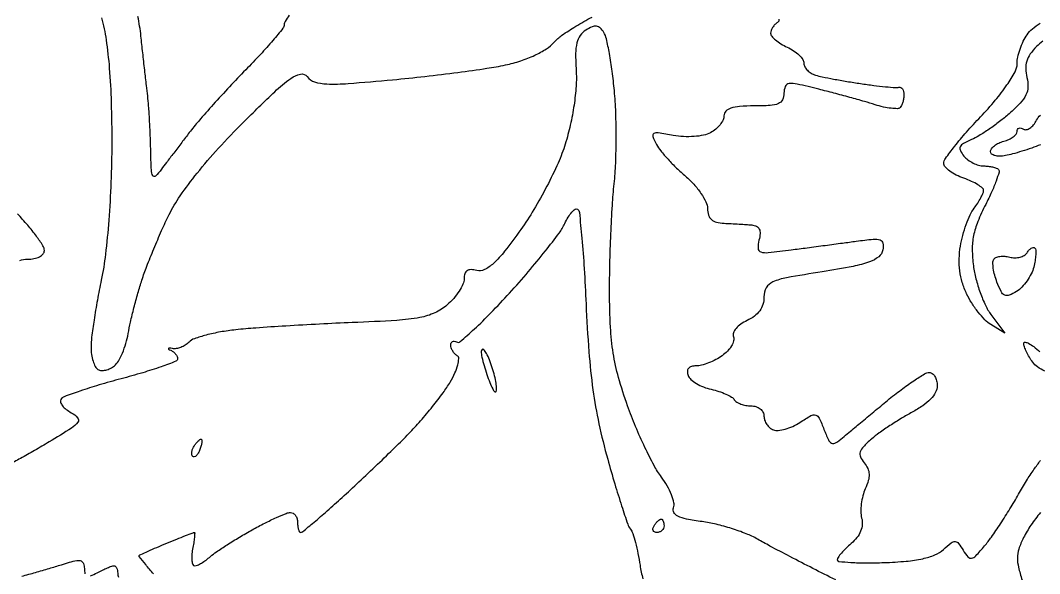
# Model space of a CAD drawing. Extents: x 0 to 102, y 0 to 135.
# Drawn here: x 45.13 to 58.07, y 23.59 to 30.61 of the extents above; entities that cross this region are included whole.
import ezdxf

# ---------------------------------------------------------------- set-up
doc = ezdxf.new("R2010")
doc.units = 0
doc.header["$MEASUREMENT"] = 0

msp = doc.modelspace()

# ---------------------------------------------------------------- linework, layer by layer
for points in [[(48.539641, 30.677881, 0.017546), (48.487554, 30.599414, 0.13861), (48.4758, 30.557828, -0.172301), (48.45919, 30.511059, -0.005804), (48.331937, 30.358161, -0.010363), (48.173719, 30.180096, -0.00697), (47.986054, 29.983086, 0.005625), (47.781929, 29.769949, 0.004944), (47.573584, 29.542992, 0.004973), (47.389643, 29.334463, 0.014879), (47.269631, 29.187, 0.000486), (47.173544, 29.061232, 0.000412), (47.072268, 28.928177, 0.000415), (46.980206, 28.806812, 0.001168), (46.916068, 28.7217, -0.035808), (46.841462, 28.635781, -0.503217), (46.80686, 28.640949, -0.113636), (46.788327, 28.709564, -0.00434), (46.780662, 28.9755, 0.005133), (46.775171, 29.156049, 0.004211), (46.765701, 29.348797, 0.004254), (46.753997, 29.525823, 0.011218), (46.741695, 29.6523, -0.001475), (46.726341, 29.783561, -0.000462), (46.704095, 29.980341, -0.000461), (46.679663, 30.200093, -0.00051), (46.65645, 30.412637, 0.023112), (46.617682, 30.662426, 0.008785)], [(46.15653, 30.645143, -0.03051), (46.214454, 30.36424, -0.015419), (46.254693, 30.004912, -0.012965), (46.278576, 29.569173, -0.007743), (46.285501, 29.050134, -0.009028), (46.275548, 28.557492, -0.009524), (46.247827, 28.074255, -0.010119), (46.20604, 27.642959, -0.022216), (46.15283, 27.315834, 0.006541), (46.102947, 27.060036, 0.006929), (46.060791, 26.807882, 0.006648), (46.0304, 26.589855, 0.031235), (46.022469, 26.463643, 0.035701), (46.028958, 26.372498, 0.040164), (46.04836, 26.286828, 0.044049), (46.076731, 26.218014, 0.13535), (46.110706, 26.18141, 0.124932), (46.15344, 26.167956, 0.068086), (46.208603, 26.172353, 0.061087), (46.267138, 26.192897, 0.05836), (46.319967, 26.227218, 0.089097), (46.370161, 26.286767, 0.029993), (46.421055, 26.388809, 0.028734), (46.464925, 26.510792, 0.0292), (46.494244, 26.636351, -0.013377), (46.523232, 26.781014, -0.006609), (46.567369, 26.963161, -0.006553), (46.618172, 27.151061, -0.00952), (46.668305, 27.315332, -0.013536), (46.73048, 27.48981, -0.006366), (46.819754, 27.711956, -0.006302), (46.919237, 27.942453, -0.00882), (47.014323, 28.145641, -0.03769), (47.15468, 28.384819, -0.017741), (47.369222, 28.672069, -0.015882), (47.640034, 28.987944, -0.012068), (47.955786, 29.317086, -0.004765), (48.35539, 29.706507, -0.035619), (48.559184, 29.875307, -0.103887), (48.683408, 29.92982, -0.294581), (48.76777, 29.897441, 0.161725), (48.861085, 29.830998, 0.065615), (49.016881, 29.80473, 0.028327), (49.287938, 29.810327, 0.003877), (49.851911, 29.858402, 0.00482), (50.263037, 29.900662, 0.004557), (50.681035, 29.951566, 0.004531), (51.050246, 30.003355, 0.015875), (51.286577, 30.046401, 0.026338), (51.478596, 30.098425, 0.029752), (51.656198, 30.168689, 0.032463), (51.803739, 30.249506, 0.070012), (51.9021, 30.333338, -0.058411), (52.001615, 30.422203, -0.016308), (52.176597, 30.536752, -0.016221), (52.384541, 30.654318, -0.016391)], [(54.757343, 30.626133, -0.310235), (54.739039, 30.584655, 0.06023), (54.705593, 30.557944, 0.050892), (54.677285, 30.522571, 0.05318), (54.658006, 30.484327, 0.090415), (54.6516, 30.449193, 0.177675), (54.665448, 30.411453, 0.042131), (54.713728, 30.363382, 0.038196), (54.782131, 30.314274, 0.029703), (54.8631, 30.271407, -0.039129), (54.944033, 30.226587, -0.04587), (55.012472, 30.171735, -0.051837), (55.059822, 30.115508, -0.150195), (55.0746, 30.067421, 0.122544), (55.08564, 30.023053, 0.072237), (55.11809, 29.97873, 0.065134), (55.166047, 29.941162, 0.062742), (55.22265, 29.91662, 0.020254), (55.305783, 29.895985, 0.004354), (55.451467, 29.867349, 0.00454), (55.620898, 29.837165, 0.004318), (55.7937, 29.809529, 0.005647), (55.960351, 29.786273, 0.0077), (56.111082, 29.769326, 0.005333), (56.237237, 29.758463, 0.083673), (56.28015, 29.76241, -0.186384), (56.304267, 29.75975, -0.127796), (56.324962, 29.741133, -0.090841), (56.338934, 29.708342, -0.055459), (56.3436, 29.6664, -0.038341), (56.340009, 29.619644, -0.03488), (56.329304, 29.572439, -0.036678), (56.313627, 29.531544, -0.086717), (56.294932, 29.504932, -0.200214), (56.260652, 29.490833, -0.027312), (56.181664, 29.495548, -0.027918), (56.0841, 29.5123, -0.020216), (55.977682, 29.541328, 0.006888), (55.844019, 29.581644, 0.002657), (55.657527, 29.634033, 0.00263), (55.454677, 29.688709, 0.003243), (55.26495, 29.737465, 0.005999), (54.987693, 29.803277, 0.083761), (54.885551, 29.808791, 0.272291), (54.837982, 29.77301, 0.098872), (54.8208, 29.686969, -0.114281), (54.801759, 29.604749, -0.180494), (54.749815, 29.555526, -0.086241), (54.646004, 29.531295, -0.014313), (54.4401, 29.5254, 0.016951), (54.258517, 29.519242, 0.061804), (54.145524, 29.497365, 0.12028), (54.082761, 29.45853, 0.196803), (54.0594, 29.401477, -0.112707), (54.047049, 29.347379, -0.055296), (54.009349, 29.287169, -0.0508), (53.954187, 29.230441, -0.051666), (53.889014, 29.186365, -0.072001), (53.801213, 29.15455, -0.032991), (53.680282, 29.137763, -0.031252), (53.545781, 29.136486, -0.033125), (53.414804, 29.152176, 0.007534), (53.22447, 29.184922, 0.163651), (53.169329, 29.175507, 0.378988), (53.155971, 29.139221, 0.029909), (53.202583, 29.038012, 0.046055), (53.256468, 28.956381, 0.015792), (53.348604, 28.848548, 0.015543), (53.458332, 28.735327, 0.017353), (53.571043, 28.633382, -0.033613), (53.677156, 28.530944, -0.034821), (53.767235, 28.416352, -0.037116), (53.830385, 28.306669, -0.109307), (53.850154, 28.222407, 0.071401), (53.863175, 28.139213, 0.138331), (53.899366, 28.083088, 0.121667), (53.963303, 28.049721, 0.048801), (54.061654, 28.035727, -0.002352), (54.152024, 28.031339, -0.001811), (54.250597, 28.02573, -0.001831), (54.342697, 28.019816, -0.004369), (54.41103, 28.014577, -0.088541), (54.472191, 27.998183, -0.173382), (54.507521, 27.963103, -0.132439), (54.518074, 27.905838, -0.043698), (54.503606, 27.820753, 0.071667), (54.491968, 27.71792, 0.323504), (54.526731, 27.672773, 0.099417), (54.621932, 27.664114, 0.005777), (54.913376, 27.698972, 0.000266), (55.115326, 27.725606, 0.000182), (55.344519, 27.756041, 0.000184), (55.565281, 27.785522, 0.000373), (55.738896, 27.808903, -0.00972), (55.954175, 27.833807, -0.10343), (56.041359, 27.824144, -0.278078), (56.077092, 27.782724, -0.090149), (56.076212, 27.698421, -0.176658), (56.024074, 27.611434, -0.083996), (55.908756, 27.546394, -0.039767), (55.699121, 27.489178, -0.007426), (55.306166, 27.420877, 0.005313), (54.854617, 27.344355, 0.057423), (54.677701, 27.290941, 0.166018), (54.596983, 27.217686, 0.126872), (54.567, 27.101426, -0.072631), (54.55323, 27.007131, -0.082971), (54.513158, 26.925345, -0.077294), (54.445927, 26.856759, -0.053442), (54.352231, 26.801317, 0.046463), (54.272342, 26.755535, 0.065845), (54.212173, 26.70007, 0.084305), (54.179283, 26.643461, 0.183141), (54.179488, 26.593946, -0.159094), (54.182103, 26.542565, -0.068438), (54.154977, 26.478644, -0.057933), (54.104499, 26.412757, -0.047613), (54.037032, 26.355215, -0.032713), (53.955558, 26.305753, -0.027319), (53.86335, 26.263957, -0.028191), (53.7745, 26.235045, -0.064645), (53.704831, 26.226, 0.066155), (53.645376, 26.218099, 0.154698), (53.608048, 26.194109, 0.176164), (53.594208, 26.155464, 0.090633), (53.603823, 26.10427, 0.121006), (53.638944, 26.053723, 0.045463), (53.709006, 26.002441, 0.041693), (53.798811, 25.958211, 0.039546), (53.896297, 25.928561, -0.023974), (53.993919, 25.902158, -0.027529), (54.084044, 25.867499, -0.028264), (54.156065, 25.830125, -0.121094), (54.190323, 25.796491, 0.118038), (54.220488, 25.766516, 0.048796), (54.272644, 25.741339, 0.044671), (54.336398, 25.724179, 0.043439), (54.402793, 25.7184, -0.076473), (54.46587, 25.708696, -0.09092), (54.519043, 25.680563, -0.102027), (54.554419, 25.638517, -0.124668), (54.567, 25.588845, 0.084122), (54.575976, 25.535874, 0.066085), (54.602269, 25.483812, 0.066218), (54.641166, 25.440513, 0.085268), (54.687065, 25.413216, 0.119532), (54.748226, 25.405315, 0.042114), (54.83562, 25.422453, 0.0389), (54.932261, 25.458342, 0.036691), (55.02418, 25.509359, -0.015854), (55.164306, 25.59495, -0.203097), (55.224086, 25.601909, -0.215848), (55.268655, 25.563598, -0.018069), (55.329266, 25.420023, 0.017635), (55.385021, 25.287628, 0.177774), (55.426681, 25.245996, 0.252573), (55.477012, 25.2491, 0.036386), (55.563201, 25.311828, -0.001946), (55.645495, 25.380861, -0.000394), (55.792098, 25.502675, -0.000416), (55.962815, 25.64406, -0.000389), (56.137545, 25.788293, -0.010652), (56.308963, 25.923542, -0.014475), (56.469598, 26.037675, -0.011332), (56.606668, 26.124787, -0.13671), (56.666295, 26.1414, -0.163574), (56.704557, 26.128539, -0.09595), (56.737135, 26.092203, -0.077152), (56.759148, 26.037975, -0.05797), (56.7666, 25.973919, -0.124094), (56.745897, 25.891786, -0.065629), (56.684045, 25.806044, -0.051538), (56.584404, 25.720084, -0.029851), (56.44935, 25.637439, 0.01334), (56.313231, 25.560198, 0.009803), (56.16645, 25.467676, 0.00992), (56.030932, 25.37459, 0.021661), (55.931788, 25.296842, 0.023203), (55.829176, 25.200336, 0.117689), (55.789407, 25.133288, 0.1793), (55.792773, 25.070749, 0.07115), (55.838476, 24.996317, -0.064756), (55.884151, 24.924009, -0.096944), (55.901913, 24.851674, -0.082671), (55.89224, 24.769714, -0.036287), (55.854132, 24.66691, 0.043382), (55.82245, 24.577578, 0.032447), (55.802793, 24.474946, 0.033167), (55.796989, 24.375092, 0.06196), (55.807632, 24.294941, -0.084386), (55.814901, 24.211995, -0.07718), (55.794912, 24.128518, -0.069073), (55.747712, 24.047405, -0.049482), (55.675039, 23.971525, 0.016632), (55.607087, 23.909309, 0.021957), (55.549723, 23.848013, 0.020114), (55.507291, 23.79425, 0.158283), (55.4976, 23.764403, 0.387545), (55.517098, 23.743025, 0.008177), (55.67202, 23.731299, 0.014509), (55.863699, 23.725512, 0.008711), (56.091369, 23.729213, 0.013655), (56.373761, 23.746456, 0.031743), (56.583311, 23.778503, 0.043016), (56.737771, 23.826486, 0.087317), (56.845108, 23.893986, -0.016529), (56.945514, 23.978989, -0.178598), (56.995221, 23.99524, -0.224839), (57.037395, 23.973294, -0.027413), (57.097326, 23.884528, 0.038639), (57.157222, 23.799967, 0.278064), (57.202466, 23.784224, 0.154561), (57.25597, 23.814453, 0.011398), (57.369258, 23.9418, 0.022837), (57.455337, 24.053039, 0.00782), (57.570009, 24.221641, 0.007755), (57.690916, 24.411895, 0.008885), (57.800346, 24.59745, -0.009498), (57.901007, 24.767661, -0.014456), (57.99541, 24.911131, -0.008992), (58.078361, 25.025172, -0.235184)], [(58.107578, 30.347023, 0.039953), (58.028269, 30.279469, 0.043866), (57.949231, 30.185197, 0.076963), (57.904472, 30.094038, 0.081734), (57.890903, 29.997536, 0.055681), (57.905812, 29.887489, -0.06874), (57.918938, 29.767143, -0.107057), (57.894038, 29.666237, -0.076916), (57.821788, 29.562588, -0.022237), (57.680493, 29.427202, -0.015985), (57.558892, 29.327328, -0.013605), (57.424555, 29.229703, -0.013818), (57.297366, 29.147533, -0.037232), (57.201555, 29.09868, 0.02624), (57.099219, 29.049301, 0.161614), (57.059961, 29.007017, 0.228098), (57.060967, 28.958338, 0.05594), (57.106164, 28.889498, 0.05906), (57.156689, 28.841468, 0.043801), (57.22224, 28.800865, 0.044596), (57.29202, 28.773165, 0.072314), (57.355059, 28.764, -0.027624), (57.413697, 28.760758, -0.029671), (57.470214, 28.751069, -0.031035), (57.517284, 28.736962, -0.108468), (57.543822, 28.719978, -0.276195), (57.552483, 28.68555, -0.014009), (57.514572, 28.57135, -0.019102), (57.457969, 28.432363, -0.012338), (57.382428, 28.275828, 0.02187), (57.281844, 28.05683, 0.047395), (57.228559, 27.879632, 0.05135), (57.211933, 27.704736, 0.030219), (57.22627, 27.495, 0.031361), (57.257872, 27.331891, 0.023283), (57.312237, 27.156535, 0.023711), (57.379385, 26.995294, 0.048053), (57.449753, 26.87738), (57.62398, 26.640459), (57.449065, 26.749695, -0.059915), (57.372529, 26.811326, -0.026173), (57.286345, 26.909423, -0.025444), (57.204662, 27.024414, -0.030932), (57.140749, 27.140054, -0.037887), (57.085203, 27.284408, -0.04075), (57.053717, 27.43203, -0.039993), (57.046243, 27.585269, -0.034054), (57.062292, 27.746385, -0.023893), (57.091998, 27.882325, -0.020594), (57.135785, 28.021846, -0.021103), (57.186121, 28.145181, -0.054738), (57.235327, 28.227447, 0.018062), (57.280731, 28.292092, 0.020279), (57.31952, 28.357449, 0.020025), (57.34781, 28.415271, 0.094113), (57.356109, 28.451151, 0.233296), (57.342033, 28.482776, 0.034216), (57.283456, 28.52506, 0.032717), (57.202023, 28.568644, 0.022648), (57.105, 28.607477, -0.033391), (57.007843, 28.648805, -0.043463), (56.925754, 28.699793, -0.049849), (56.868407, 28.752399, -0.184264), (56.8512, 28.797504, -0.158588), (56.871028, 28.858447, -0.00973), (56.987882, 29.012616, -0.013692), (57.138246, 29.192805, -0.009663), (57.3165, 29.387194, 0.015664), (57.504432, 29.597141, 0.02383), (57.652763, 29.791795, 0.025345), (57.754889, 29.957318, 0.126199), (57.7818, 30.062242, -0.053663), (57.790916, 30.146934, -0.029428), (57.819108, 30.247511, -0.028988), (57.860168, 30.347377, -0.040765), (57.908805, 30.430477, -0.064152), (57.975825, 30.504003, -0.03667), (58.073025, 30.574906, -0.035998)], [(55.477613, 23.508341, -0.002119), (55.188388, 23.654719, -0.002056), (54.897479, 23.805014, -0.002029), (54.6427, 23.939291, -0.00761), (54.484422, 24.026649, 0.03516), (54.342548, 24.095051, 0.018103), (54.156731, 24.161357, 0.017902), (53.95973, 24.216038, 0.025772), (53.781839, 24.249037, -0.014303), (53.583086, 24.281211, -0.065787), (53.472568, 24.317894, -0.157982), (53.423711, 24.364819, -0.218007), (53.419942, 24.424685, 0.148307), (53.424598, 24.489293, 0.039044), (53.393553, 24.589448, 0.036109), (53.338505, 24.70317, 0.030273), (53.264659, 24.815021, -0.038196), (53.171785, 24.960656, -0.012043), (53.05542, 25.191301, -0.01195), (52.937551, 25.45576, -0.012983), (52.835861, 25.7184, -0.016871), (52.720047, 26.080314, -0.029679), (52.652558, 26.386966, -0.027065), (52.618274, 26.718096, -0.011586), (52.606758, 27.162954, -0.006439), (52.610332, 27.514437, -0.004835), (52.622986, 27.901057, -0.004889), (52.641969, 28.264637, -0.011186), (52.665082, 28.538121, 0.016814), (52.684173, 28.798965, 0.009288), (52.690839, 29.118486, 0.009252), (52.685575, 29.442953, 0.014678), (52.66778, 29.720269, 0.009604), (52.640036, 29.965528, 0.011962), (52.604451, 30.192121, 0.010291), (52.566385, 30.379646, 0.084375), (52.533388, 30.460101, 0.064434), (52.488132, 30.515356, 0.159843), (52.441352, 30.537314, 0.132933), (52.384707, 30.529189, 0.039119), (52.306358, 30.487903, 0.098984), (52.234378, 30.41942, 0.093518), (52.192468, 30.327181, 0.05903), (52.175866, 30.191838, 0.016919), (52.182151, 29.980303, -0.033355), (52.181515, 29.778531, -0.019087), (52.155252, 29.536307, -0.018412), (52.108206, 29.282094, -0.020858), (52.04409, 29.042542, -0.029407), (51.952718, 28.801278, -0.014639), (51.810479, 28.506895, -0.014479), (51.644829, 28.209591, -0.020627), (51.479553, 27.956519, -0.010432), (51.27458, 27.681591, -0.040437), (51.130992, 27.525074, -0.072652), (51.018027, 27.447363, -0.18024), (50.919664, 27.437406, 0.055794), (50.847277, 27.447925, 0.15404), (50.798228, 27.4342, 0.174252), (50.769626, 27.396359, 0.075692), (50.76, 27.333136, -0.105701), (50.745249, 27.264139, -0.037884), (50.69705, 27.175273, -0.035537), (50.627706, 27.082862, -0.035091), (50.545702, 27.000783, -0.072623), (50.388177, 26.899657, -0.060225), (50.197962, 26.839687, -0.031095), (49.904508, 26.803428, -0.005258), (49.340152, 26.775043, 0.002864), (48.924781, 26.756145, 0.002607), (48.496433, 26.731958, 0.002608), (48.113688, 26.706339, 0.008432), (47.859889, 26.683713, 0.017224), (47.665048, 26.656211, 0.020598), (47.483991, 26.61651, 0.019816), (47.336123, 26.571308, 0.112749), (47.266934, 26.527848, -0.055373), (47.219233, 26.489686, -0.048075), (47.162059, 26.460783, -0.050614), (47.104475, 26.444794, -0.092442), (47.05588, 26.445507, 0.013941), (47.017361, 26.452164, 0.242797), (47.005706, 26.448131, 0.47869), (47.006795, 26.439903, 0.021477), (47.035485, 26.424105, -0.054857), (47.06865, 26.402847, -0.053428), (47.096727, 26.374716, -0.05807), (47.115871, 26.344296, -0.11188), (47.1222, 26.316364, -0.310618), (47.10043, 26.284701, -0.006425), (46.910992, 26.214848, -0.012655), (46.678823, 26.139168, -0.007883), (46.403193, 26.061686, 0.007343), (46.124444, 25.983651, 0.010811), (45.882246, 25.906264, 0.006366), (45.682834, 25.834911, 0.166737), (45.639424, 25.799317, 0.22596), (45.635611, 25.764517, 0.083958), (45.659955, 25.720258, 0.061931), (45.70747, 25.673562, 0.040423), (45.772176, 25.631886, -0.088862), (45.85276, 25.568219, -0.357272), (45.855011, 25.509945, -0.090026), (45.773666, 25.435137, -0.005495), (45.491627, 25.261051, -0.004458), (45.305982, 25.151505, -0.00514), (45.12697, 25.050454, -0.00463), (44.973721, 24.967853, -0.029682)], [(58.0779, 29.033025, -0.011475), (57.966805, 28.991282, -0.008606), (57.842738, 28.95027, -0.00871), (57.724575, 28.915698, -0.019669), (57.63375, 28.894636, -0.042907), (57.560841, 28.887115, -0.070234), (57.499315, 28.894735, -0.101579), (57.458215, 28.915402, -0.22951), (57.4434, 28.945978, -0.162419), (57.455678, 28.982778, -0.066237), (57.493102, 29.020887, -0.056048), (57.547863, 29.054476, -0.045643), (57.6126, 29.077887, 0.041497), (57.677351, 29.100699, 0.052715), (57.732097, 29.132556, 0.062614), (57.769704, 29.168114, 0.173802), (57.7818, 29.20186, -0.119138), (57.788178, 29.228247, -0.186744), (57.805404, 29.243578, -0.153219), (57.831426, 29.244983, -0.076006), (57.862155, 29.231923, 0.192785), (57.899461, 29.225417, 0.096133), (57.944349, 29.244389, 0.072511), (57.990056, 29.285818, 0.049613), (58.029124, 29.344099, -0.069855), (58.077128, 29.409817, -0.041906)], [(46.816737, 23.584836, -0.009321), (46.716385, 23.702909, -0.00345), (46.63449, 23.804408, -0.39445), (46.635739, 23.820098, -0.078858), (46.653078, 23.831521, -0.001668), (46.746911, 23.873631, -0.003822), (46.857418, 23.921773, -0.002561), (46.984482, 23.975209, -0.002041), (47.111498, 24.027254, -0.003148), (47.221781, 24.071111, -0.001025), (47.31745, 24.108235, -0.092288), (47.3323, 24.111, -0.432083), (47.339009, 24.103871, -0.008643), (47.334716, 24.048872, -0.014758), (47.326158, 23.980607, -0.008666), (47.312106, 23.8995, 0.028918), (47.301419, 23.818428, 0.049186), (47.30313, 23.750128, 0.068419), (47.315641, 23.703094, 0.302284), (47.338326, 23.688, 0.108312), (47.372575, 23.695507, 0.025707), (47.424632, 23.722806, 0.02526), (47.482514, 23.761133, 0.022571), (47.538539, 23.806487, -0.03185), (47.615023, 23.866091, -0.007632), (47.749479, 23.954768, -0.007811), (47.907304, 24.052, -0.007664), (48.069081, 24.144887, -0.008819), (48.227649, 24.229108, -0.011507), (48.37573, 24.300201, -0.009217), (48.501089, 24.354112, -0.097232), (48.555531, 24.3648, -0.140523), (48.589649, 24.355018, -0.099895), (48.618718, 24.327523, -0.085067), (48.638297, 24.286403, -0.06877), (48.645, 24.2379, 0.028627), (48.647786, 24.189279, 0.044809), (48.65627, 24.148277, 0.056077), (48.668589, 24.119589, 0.26954), (48.683365, 24.111, 0.174805), (48.709077, 24.120273, 0.001916), (48.854123, 24.241469, 0.005705), (49.020566, 24.384908, 0.003649), (49.210795, 24.55515, 0.003979), (49.424111, 24.751996, 0.002799), (49.661059, 24.976671, 0.002824), (49.885385, 25.194222, 0.005921), (50.056837, 25.366415, 0.013058), (50.205885, 25.527928, 0.010364), (50.35855, 25.709753, 0.010507), (50.493129, 25.884341, 0.025666), (50.582658, 26.019699, 0.025295), (50.643412, 26.135698, 0.043587), (50.680231, 26.238224, 0.056133), (50.691779, 26.317032, 0.268855), (50.671151, 26.355526, -0.06732), (50.640413, 26.380792, -0.05231), (50.614403, 26.415449, -0.053443), (50.596722, 26.453749, -0.081612), (50.5908, 26.489786, -0.093613), (50.59626, 26.518692, -0.171942), (50.611759, 26.536581, -0.173704), (50.634932, 26.540615, -0.095778), (50.662149, 26.53029, 0.327796), (50.710119, 26.534133, 0.0076), (50.889759, 26.694464, 0.013912), (51.100375, 26.899381, 0.008608), (51.336801, 27.151102, 0.007398), (51.575054, 27.42162, 0.008744), (51.792, 27.684596, 0.007798), (51.967328, 27.912051, 0.053444), (52.039223, 28.033552, -0.027572), (52.081519, 28.11427, -0.045717), (52.126722, 28.176378, -0.060293), (52.168164, 28.213452, -0.29922), (52.197904, 28.214283, -0.233002), (52.223047, 28.174126, -0.002584), (52.254796, 27.845747, -0.00735), (52.284291, 27.461032, -0.004642), (52.307936, 27.011385, 0.008065), (52.344004, 26.404727, 0.015761), (52.395743, 25.923181, 0.018029), (52.471958, 25.49113, 0.015349), (52.582612, 25.0416, 0.00442), (52.673221, 24.727553, 0.006214), (52.760006, 24.449136, 0.003823), (52.83748, 24.217088, 0.081192), (52.87166, 24.1533, -0.085134), (52.900167, 24.099085, -0.013564), (52.934253, 23.983639, -0.014686), (52.967039, 23.843989, -0.012392), (52.993688, 23.694531, 0.028236), (53.029832, 23.523378, 0.015107)], [(45.117127, 27.564478, -0.076912), (45.214855, 27.5796, 0.047954), (45.298089, 27.587601, 0.070131), (45.367591, 27.61154, 0.091736), (45.413947, 27.647124, 0.185367), (45.4302, 27.689458, 0.142932), (45.412186, 27.751187, 0.016423), (45.329541, 27.8718, 0.018733), (45.218762, 28.011333, 0.014242), (45.087532, 28.155931, -0.018136)], [(58.132626, 26.159655, -0.045832), (58.041518, 26.211825, -0.082129), (57.980105, 26.272038, -0.02295), (57.936584, 26.337678, -0.023755), (57.899801, 26.406294, -0.024318), (57.873813, 26.46846, -0.087052), (57.8664, 26.510717, -0.443886), (57.88348, 26.526165, -0.097404), (57.926311, 26.513177, -0.045979), (57.991984, 26.470102, -0.020447), (58.070353, 26.40229, 0.039828)], [(58.0779, 24.3648, 0.024896), (57.957236, 24.204822, 0.031856), (57.863527, 24.04589, 0.035799), (57.802701, 23.901012, 0.084627), (57.784446, 23.785746, 0.056765), (57.798766, 23.671949, 0.017913), (57.845276, 23.506737, 0.017633)], [(45.144803, 23.555422, 0.001159), (45.316613, 23.604641, 0.001087), (45.491903, 23.655709, 0.001081), (45.647213, 23.701688, 0.003742), (45.74745, 23.732417, -0.031841), (45.841461, 23.755552, -0.144677), (45.896909, 23.749443, -0.216475), (45.927459, 23.716475, -0.080414), (45.9378, 23.65259, 0.055994), (45.945328, 23.585583, 0.265605)], [(46.0159, 23.560073, 0.025317), (46.101438, 23.600423, -0.011153), (46.167599, 23.633955, -0.013553), (46.231067, 23.662274, -0.012142), (46.285278, 23.683195, -0.086217), (46.312938, 23.688, -0.18748), (46.331212, 23.680898, -0.08937), (46.346741, 23.660523, -0.069192), (46.35727, 23.630258, -0.049195), (46.3608, 23.594463, 0.118802), (46.373093, 23.543456, 0.019425)]]:
    msp.add_lwpolyline(points, format="xyb")
for points in [[(58.005889, 27.722111, -0.185279), (58.017705, 27.695579, -0.026866), (58.017637, 27.635345, -0.027425), (58.009447, 27.560975, -0.02035), (57.992598, 27.480023, -0.054483), (57.960833, 27.394273, -0.037711), (57.907693, 27.305422, -0.038055), (57.842773, 27.226838, -0.06158), (57.775509, 27.172305, -0.039866), (57.680716, 27.123128, -0.212125), (57.623729, 27.124221, -0.169997), (57.578585, 27.168349, -0.024177), (57.525923, 27.288963, -0.025384), (57.497027, 27.37838, -0.030541), (57.479414, 27.464937, -0.031786), (57.473849, 27.537898, -0.142492), (57.485179, 27.578757, -0.158824), (57.513149, 27.602421, -0.062744), (57.562413, 27.615625, -0.053711), (57.623505, 27.617411, -0.04445), (57.687736, 27.606588, 0.062162), (57.753246, 27.597915, 0.064156), (57.81815, 27.605787, 0.071033), (57.872678, 27.628242, 0.121782), (57.907624, 27.662458, -0.044102), (57.933493, 27.697079, -0.073967), (57.961371, 27.720241, -0.109291), (57.986687, 27.728852, -0.227707)], [(51.00929, 26.431794, 0.386394), (50.988269, 26.43304, 0.23132), (50.976866, 26.408688, 0.050753), (50.985357, 26.33716, 0.014935), (51.012666, 26.229954, 0.012651), (51.047655, 26.118659, 0.015392), (51.086217, 26.016423, 0.01399), (51.123358, 25.933129, 0.09593), (51.149991, 25.89726, 0.51981), (51.165876, 25.900778, 0.103081), (51.172434, 25.935117, 0.038534), (51.165859, 26.005043, 0.015517), (51.146615, 26.0991, 0.019569), (51.117903, 26.202049, 0.020091), (51.081448, 26.301521, 0.02031), (51.042979, 26.384943, 0.075505)], [(47.420638, 25.2954, -0.38326), (47.430556, 25.286489, -0.056204), (47.430395, 25.257051, -0.040274), (47.421933, 25.214929, -0.021914), (47.405193, 25.164851, -0.035865), (47.383091, 25.117671, -0.069269), (47.357969, 25.084495, -0.118528), (47.334162, 25.069951, -0.281567), (47.314777, 25.074623, -0.156651), (47.303441, 25.096687, -0.070517), (47.302682, 25.129604, -0.059701), (47.311876, 25.167667, -0.049364), (47.330221, 25.205171, -0.02576), (47.354112, 25.239715, -0.032473), (47.379784, 25.268895, -0.034154), (47.403714, 25.289719, -0.16338)], [(53.260693, 24.2802, -0.210953), (53.274959, 24.273901, -0.081139), (53.287041, 24.255349, -0.061769), (53.295264, 24.227989, -0.042167), (53.298, 24.1956, -0.105053), (53.291142, 24.16332, -0.099167), (53.271682, 24.135851, -0.09642), (53.242607, 24.11744, -0.093332), (53.208407, 24.111, -0.108972), (53.178379, 24.117623, -0.182303), (53.160491, 24.135851, -0.161196), (53.157859, 24.163274, -0.082592), (53.1711, 24.1956, -0.029505), (53.193857, 24.227983, -0.035638), (53.218986, 24.255349, -0.038439), (53.242865, 24.274655, -0.151918)]]:
    msp.add_lwpolyline(points, format="xyb", close=True)

doc.saveas('drawing.dxf')
